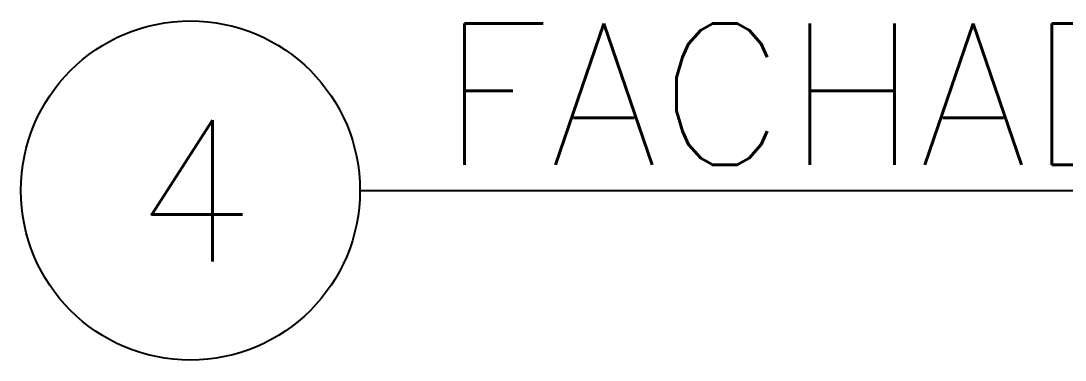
# Model space of a CAD drawing. Extents: x 0 to 11638, y -6007 to 0.
# Drawn here: x 10259.199 to 10262.894, y -3569.98 to -3568.78 of the extents above; entities that cross this region are included whole.
import ezdxf

# ---------------------------------------------------------------- set-up
doc = ezdxf.new("R2010")
doc.units = 0
doc.layers.get('0').update_dxf_attribs({"linetype": 'CONTINUOUS'})
doc.styles.add('ROMANS', font='romans.shx', dxfattribs={"height": 0.3})

msp = doc.modelspace()

# ---------------------------------------------------------------- linework, layer by layer
at = {"lineweight": -2}
msp.add_line((10260.3987, -3569.3803), (10265.8562, -3569.3803), dxfattribs=at)
msp.add_circle((10259.7987, -3569.3803), 0.6, dxfattribs=at)

# ---------------------------------------------------------------- texts
at = {"lineweight": -2, "char_height": 0.5, "attachment_point": 1, "style": 'ROMANS'}
for s, width, insert in [('FACHADA SUL', 15.140673, (10260.6829, -3568.7895)), ('4', 0.787645, (10259.5977, -3569.1317))]:
    msp.add_mtext_dynamic_manual_height_columns(s, width=width, gutter_width=1500, heights=[0], dxfattribs=dict(at, insert=insert))

doc.saveas('drawing.dxf')
